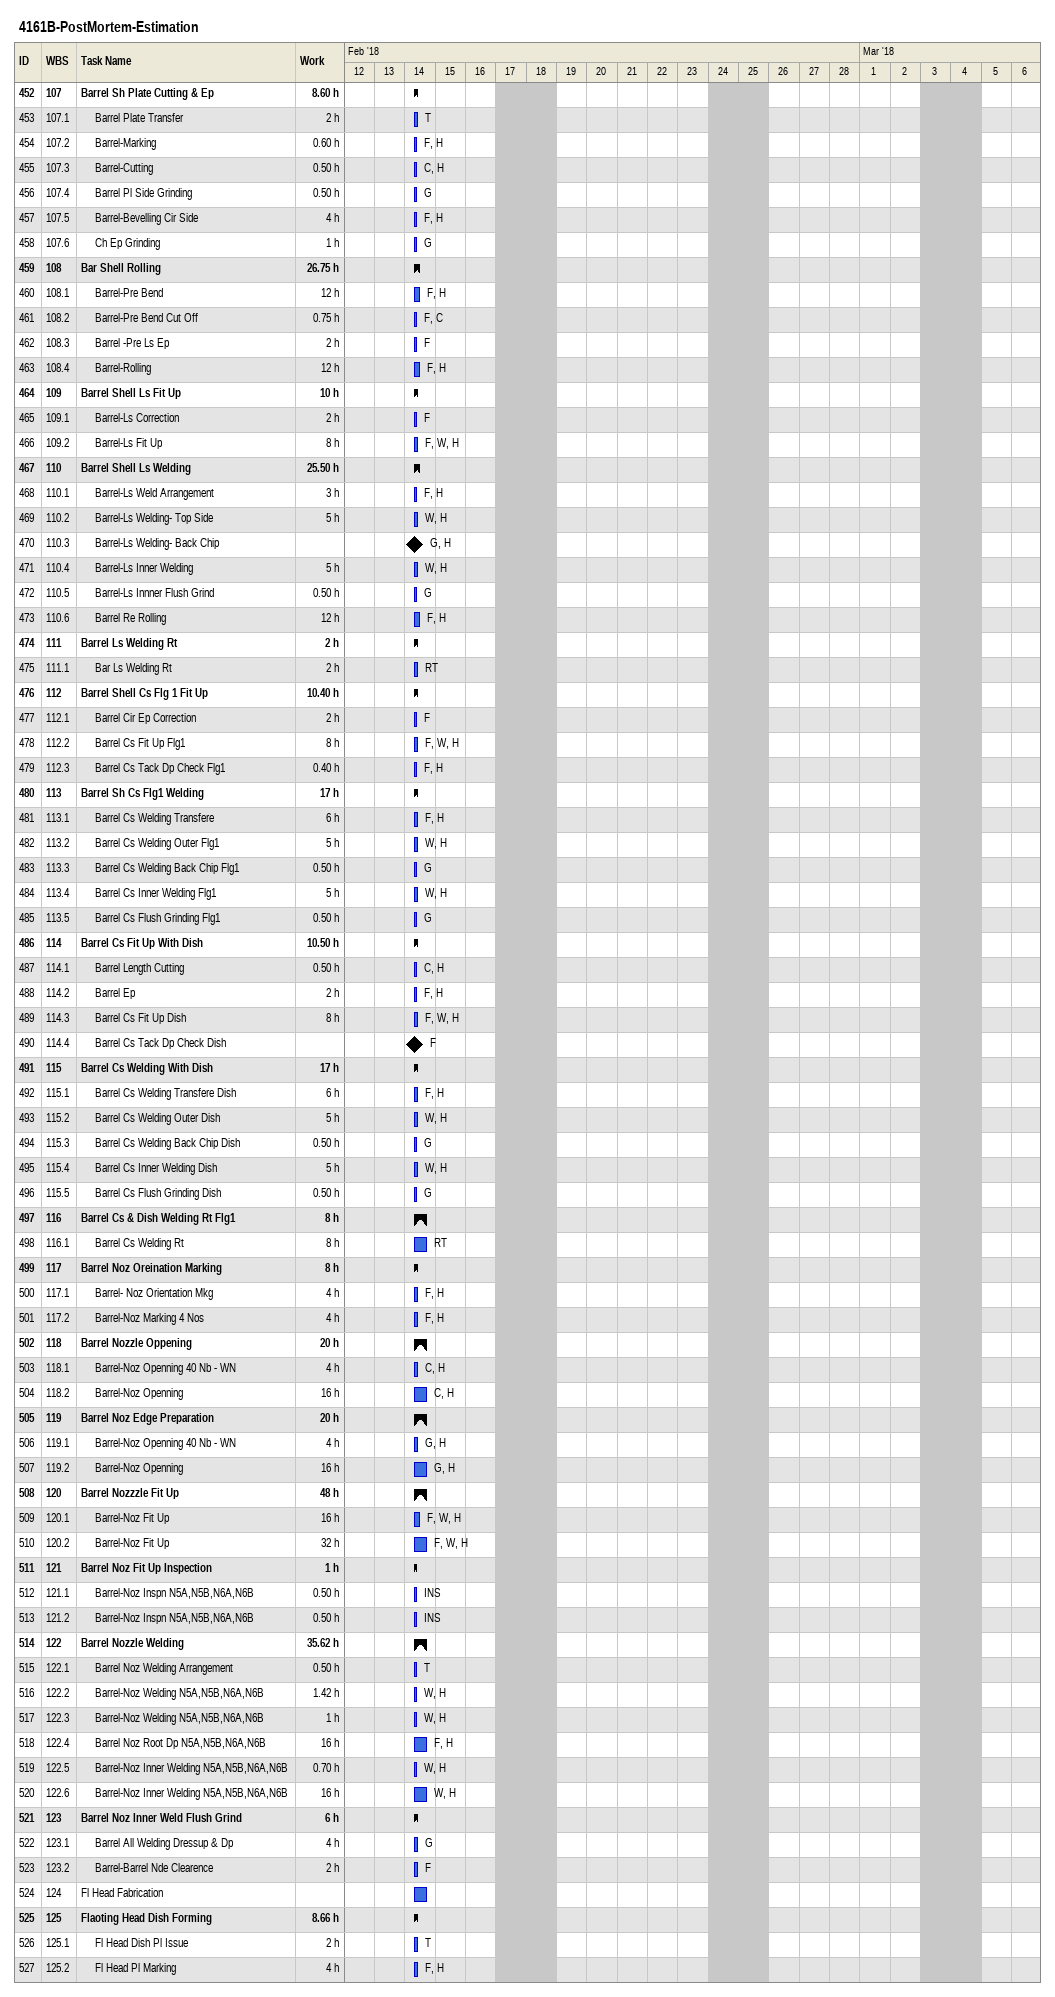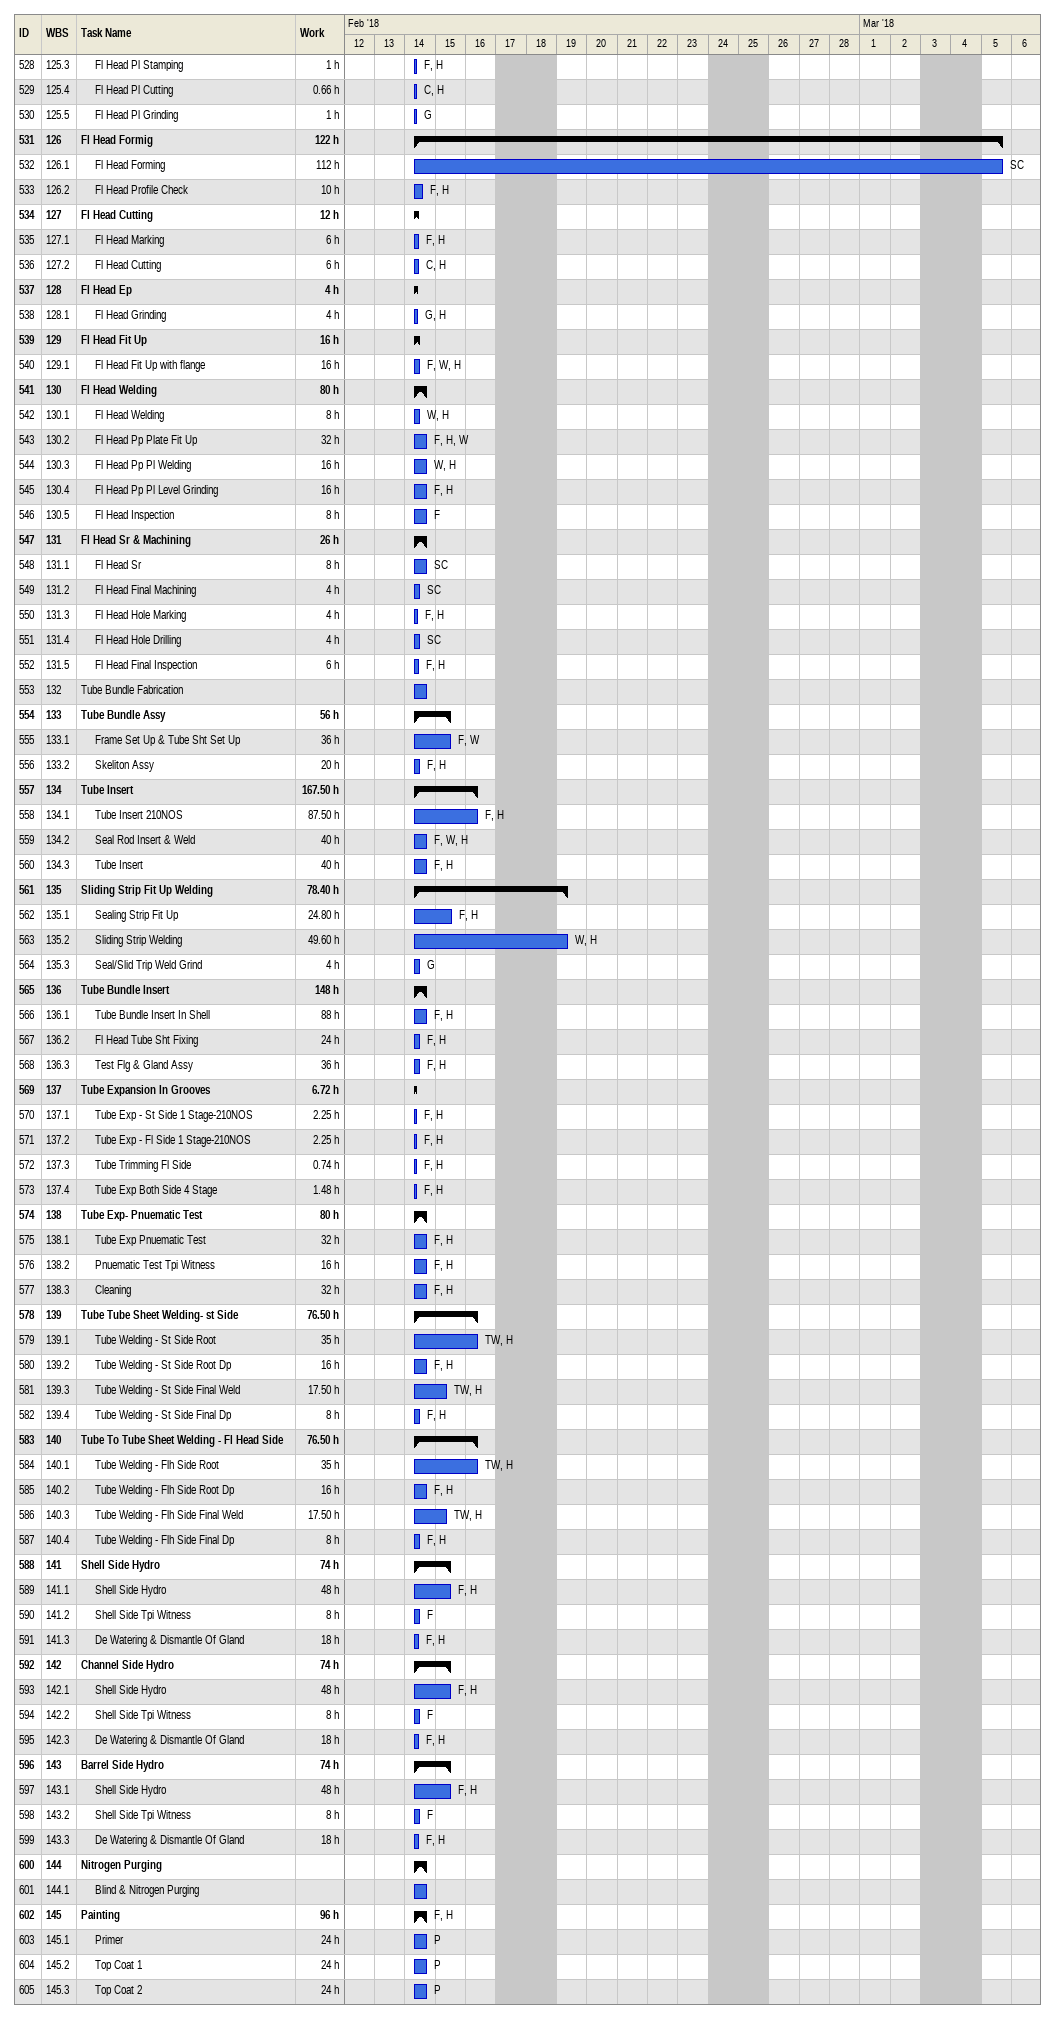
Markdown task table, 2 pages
4161B-PostMortem-Estimation

| ID | WBS | Task | Start | Finish | Resources | Work (h) |
|---|---|---|---|---|---|---|
| 452 | 107 | **Barrel Sh Plate Cutting & Ep** | 2018-02-14 | 2018-02-14 |  | 8.60 |
| 453 | 107.1 | Barrel Plate Transfer | 2018-02-14 | 2018-02-14 | T | 2 |
| 454 | 107.2 | Barrel-Marking | 2018-02-14 | 2018-02-14 | F, H | 0.60 |
| 455 | 107.3 | Barrel-Cutting | 2018-02-14 | 2018-02-14 | C, H | 0.50 |
| 456 | 107.4 | Barrel Pl Side Grinding | 2018-02-14 | 2018-02-14 | G | 0.50 |
| 457 | 107.5 | Barrel-Bevelling Cir Side | 2018-02-14 | 2018-02-14 | F, H | 4 |
| 458 | 107.6 | Ch Ep Grinding | 2018-02-14 | 2018-02-14 | G | 1 |
| 459 | 108 | **Bar Shell Rolling** | 2018-02-14 | 2018-02-14 |  | 26.75 |
| 460 | 108.1 | Barrel-Pre Bend | 2018-02-14 | 2018-02-14 | F, H | 12 |
| 461 | 108.2 | Barrel-Pre Bend Cut Off | 2018-02-14 | 2018-02-14 | F, C | 0.75 |
| 462 | 108.3 | Barrel -Pre Ls Ep | 2018-02-14 | 2018-02-14 | F | 2 |
| 463 | 108.4 | Barrel-Rolling | 2018-02-14 | 2018-02-14 | F, H | 12 |
| 464 | 109 | **Barrel Shell Ls Fit Up** | 2018-02-14 | 2018-02-14 |  | 10 |
| 465 | 109.1 | Barrel-Ls Correction | 2018-02-14 | 2018-02-14 | F | 2 |
| 466 | 109.2 | Barrel-Ls Fit Up | 2018-02-14 | 2018-02-14 | F, W, H | 8 |
| 467 | 110 | **Barrel Shell Ls Welding** | 2018-02-14 | 2018-02-14 |  | 25.50 |
| 468 | 110.1 | Barrel-Ls Weld Arrangement | 2018-02-14 | 2018-02-14 | F, H | 3 |
| 469 | 110.2 | Barrel-Ls Welding- Top Side | 2018-02-14 | 2018-02-14 | W, H | 5 |
| 470 | 110.3 | Barrel-Ls Welding- Back Chip (milestone) | 2018-02-14 | 2018-02-14 | G, H |  |
| 471 | 110.4 | Barrel-Ls Inner Welding | 2018-02-14 | 2018-02-14 | W, H | 5 |
| 472 | 110.5 | Barrel-Ls Innner Flush Grind | 2018-02-14 | 2018-02-14 | G | 0.50 |
| 473 | 110.6 | Barrel Re Rolling | 2018-02-14 | 2018-02-14 | F, H | 12 |
| 474 | 111 | **Barrel Ls Welding Rt** | 2018-02-14 | 2018-02-14 |  | 2 |
| 475 | 111.1 | Bar Ls Welding Rt | 2018-02-14 | 2018-02-14 | RT | 2 |
| 476 | 112 | **Barrel Shell Cs Flg 1 Fit Up** | 2018-02-14 | 2018-02-14 |  | 10.40 |
| 477 | 112.1 | Barrel Cir Ep Correction | 2018-02-14 | 2018-02-14 | F | 2 |
| 478 | 112.2 | Barrel Cs Fit Up Flg1 | 2018-02-14 | 2018-02-14 | F, W, H | 8 |
| 479 | 112.3 | Barrel Cs Tack Dp Check Flg1 | 2018-02-14 | 2018-02-14 | F, H | 0.40 |
| 480 | 113 | **Barrel Sh Cs Flg1 Welding** | 2018-02-14 | 2018-02-14 |  | 17 |
| 481 | 113.1 | Barrel Cs Welding Transfere | 2018-02-14 | 2018-02-14 | F, H | 6 |
| 482 | 113.2 | Barrel Cs Welding Outer Flg1 | 2018-02-14 | 2018-02-14 | W, H | 5 |
| 483 | 113.3 | Barrel Cs Welding Back Chip Flg1 | 2018-02-14 | 2018-02-14 | G | 0.50 |
| 484 | 113.4 | Barrel Cs Inner Welding Flg1 | 2018-02-14 | 2018-02-14 | W, H | 5 |
| 485 | 113.5 | Barrel Cs Flush Grinding Flg1 | 2018-02-14 | 2018-02-14 | G | 0.50 |
| 486 | 114 | **Barrel Cs Fit Up With Dish** | 2018-02-14 | 2018-02-14 |  | 10.50 |
| 487 | 114.1 | Barrel Length Cutting | 2018-02-14 | 2018-02-14 | C, H | 0.50 |
| 488 | 114.2 | Barrel Ep | 2018-02-14 | 2018-02-14 | F, H | 2 |
| 489 | 114.3 | Barrel Cs Fit Up Dish | 2018-02-14 | 2018-02-14 | F, W, H | 8 |
| 490 | 114.4 | Barrel Cs Tack Dp Check Dish (milestone) | 2018-02-14 | 2018-02-14 | F |  |
| 491 | 115 | **Barrel Cs Welding With Dish** | 2018-02-14 | 2018-02-14 |  | 17 |
| 492 | 115.1 | Barrel Cs Welding Transfere Dish | 2018-02-14 | 2018-02-14 | F, H | 6 |
| 493 | 115.2 | Barrel Cs Welding Outer Dish | 2018-02-14 | 2018-02-14 | W, H | 5 |
| 494 | 115.3 | Barrel Cs Welding Back Chip Dish | 2018-02-14 | 2018-02-14 | G | 0.50 |
| 495 | 115.4 | Barrel Cs Inner Welding Dish | 2018-02-14 | 2018-02-14 | W, H | 5 |
| 496 | 115.5 | Barrel Cs Flush Grinding Dish | 2018-02-14 | 2018-02-14 | G | 0.50 |
| 497 | 116 | **Barrel Cs & Dish Welding Rt Flg1** | 2018-02-14 | 2018-02-14 |  | 8 |
| 498 | 116.1 | Barrel Cs Welding Rt | 2018-02-14 | 2018-02-14 | RT | 8 |
| 499 | 117 | **Barrel Noz Oreination Marking** | 2018-02-14 | 2018-02-14 |  | 8 |
| 500 | 117.1 | Barrel- Noz Orientation Mkg | 2018-02-14 | 2018-02-14 | F, H | 4 |
| 501 | 117.2 | Barrel-Noz Marking 4 Nos | 2018-02-14 | 2018-02-14 | F, H | 4 |
| 502 | 118 | **Barrel Nozzle Oppening** | 2018-02-14 | 2018-02-14 |  | 20 |
| 503 | 118.1 | Barrel-Noz Openning 40 Nb - WN | 2018-02-14 | 2018-02-14 | C, H | 4 |
| 504 | 118.2 | Barrel-Noz Openning | 2018-02-14 | 2018-02-14 | C, H | 16 |
| 505 | 119 | **Barrel Noz Edge Preparation** | 2018-02-14 | 2018-02-14 |  | 20 |
| 506 | 119.1 | Barrel-Noz Openning 40 Nb - WN | 2018-02-14 | 2018-02-14 | G, H | 4 |
| 507 | 119.2 | Barrel-Noz Openning | 2018-02-14 | 2018-02-14 | G, H | 16 |
| 508 | 120 | **Barrel Nozzzle Fit Up** | 2018-02-14 | 2018-02-14 |  | 48 |
| 509 | 120.1 | Barrel-Noz Fit Up | 2018-02-14 | 2018-02-14 | F, W, H | 16 |
| 510 | 120.2 | Barrel-Noz Fit Up | 2018-02-14 | 2018-02-14 | F, W, H | 32 |
| 511 | 121 | **Barrel Noz Fit Up Inspection** | 2018-02-14 | 2018-02-14 |  | 1 |
| 512 | 121.1 | Barrel-Noz Inspn N5A,N5B,N6A,N6B | 2018-02-14 | 2018-02-14 | INS | 0.50 |
| 513 | 121.2 | Barrel-Noz Inspn N5A,N5B,N6A,N6B | 2018-02-14 | 2018-02-14 | INS | 0.50 |
| 514 | 122 | **Barrel Nozzle Welding** | 2018-02-14 | 2018-02-14 |  | 35.62 |
| 515 | 122.1 | Barrel Noz Welding Arrangement | 2018-02-14 | 2018-02-14 | T | 0.50 |
| 516 | 122.2 | Barrel-Noz Welding N5A,N5B,N6A,N6B | 2018-02-14 | 2018-02-14 | W, H | 1.42 |
| 517 | 122.3 | Barrel-Noz Welding N5A,N5B,N6A,N6B | 2018-02-14 | 2018-02-14 | W, H | 1 |
| 518 | 122.4 | Barrel Noz Root Dp N5A,N5B,N6A,N6B | 2018-02-14 | 2018-02-14 | F, H | 16 |
| 519 | 122.5 | Barrel-Noz Inner Welding N5A,N5B,N6A,N6B | 2018-02-14 | 2018-02-14 | W, H | 0.70 |
| 520 | 122.6 | Barrel-Noz Inner Welding N5A,N5B,N6A,N6B | 2018-02-14 | 2018-02-14 | W, H | 16 |
| 521 | 123 | **Barrel Noz Inner Weld Flush Grind** | 2018-02-14 | 2018-02-14 |  | 6 |
| 522 | 123.1 | Barrel All Welding Dressup & Dp | 2018-02-14 | 2018-02-14 | G | 4 |
| 523 | 123.2 | Barrel-Barrel Nde Clearence | 2018-02-14 | 2018-02-14 | F | 2 |
| 524 | 124 | Fl Head Fabrication | 2018-02-14 | 2018-02-14 |  |  |
| 525 | 125 | **Flaoting Head Dish Forming** | 2018-02-14 | 2018-02-14 |  | 8.66 |
| 526 | 125.1 | Fl Head Dish Pl Issue | 2018-02-14 | 2018-02-14 | T | 2 |
| 527 | 125.2 | Fl Head Pl Marking | 2018-02-14 | 2018-02-14 | F, H | 4 |
| 528 | 125.3 | Fl Head Pl Stamping | 2018-02-14 | 2018-02-14 | F, H | 1 |
| 529 | 125.4 | Fl Head Pl Cutting | 2018-02-14 | 2018-02-14 | C, H | 0.66 |
| 530 | 125.5 | Fl Head Pl Grinding | 2018-02-14 | 2018-02-14 | G | 1 |
| 531 | 126 | **Fl Head Formig** | 2018-02-14 | 2018-03-05 |  | 122 |
| 532 | 126.1 | Fl Head Forming | 2018-02-14 | 2018-03-05 | SC | 112 |
| 533 | 126.2 | Fl Head Profile Check | 2018-02-14 | 2018-02-14 | F, H | 10 |
| 534 | 127 | **Fl Head Cutting** | 2018-02-14 | 2018-02-14 |  | 12 |
| 535 | 127.1 | Fl Head Marking | 2018-02-14 | 2018-02-14 | F, H | 6 |
| 536 | 127.2 | Fl Head Cutting | 2018-02-14 | 2018-02-14 | C, H | 6 |
| 537 | 128 | **Fl Head Ep** | 2018-02-14 | 2018-02-14 |  | 4 |
| 538 | 128.1 | Fl Head Grinding | 2018-02-14 | 2018-02-14 | G, H | 4 |
| 539 | 129 | **Fl Head Fit Up** | 2018-02-14 | 2018-02-14 |  | 16 |
| 540 | 129.1 | Fl Head Fit Up with flange | 2018-02-14 | 2018-02-14 | F, W, H | 16 |
| 541 | 130 | **Fl Head Welding** | 2018-02-14 | 2018-02-14 |  | 80 |
| 542 | 130.1 | Fl Head Welding | 2018-02-14 | 2018-02-14 | W, H | 8 |
| 543 | 130.2 | Fl Head Pp Plate Fit Up | 2018-02-14 | 2018-02-14 | F, H, W | 32 |
| 544 | 130.3 | Fl Head Pp Pl Welding | 2018-02-14 | 2018-02-14 | W, H | 16 |
| 545 | 130.4 | Fl Head Pp Pl Level Grinding | 2018-02-14 | 2018-02-14 | F, H | 16 |
| 546 | 130.5 | Fl Head Inspection | 2018-02-14 | 2018-02-14 | F | 8 |
| 547 | 131 | **Fl Head Sr & Machining** | 2018-02-14 | 2018-02-14 |  | 26 |
| 548 | 131.1 | Fl Head Sr | 2018-02-14 | 2018-02-14 | SC | 8 |
| 549 | 131.2 | Fl Head Final Machining | 2018-02-14 | 2018-02-14 | SC | 4 |
| 550 | 131.3 | Fl Head Hole Marking | 2018-02-14 | 2018-02-14 | F, H | 4 |
| 551 | 131.4 | Fl Head Hole Drilling | 2018-02-14 | 2018-02-14 | SC | 4 |
| 552 | 131.5 | Fl Head Final Inspection | 2018-02-14 | 2018-02-14 | F, H | 6 |
| 553 | 132 | Tube Bundle Fabrication | 2018-02-14 | 2018-02-14 |  |  |
| 554 | 133 | **Tube Bundle Assy** | 2018-02-14 | 2018-02-15 |  | 56 |
| 555 | 133.1 | Frame Set Up & Tube Sht Set Up | 2018-02-14 | 2018-02-15 | F, W | 36 |
| 556 | 133.2 | Skeliton Assy | 2018-02-14 | 2018-02-14 | F, H | 20 |
| 557 | 134 | **Tube Insert** | 2018-02-14 | 2018-02-16 |  | 167.50 |
| 558 | 134.1 | Tube Insert 210NOS | 2018-02-14 | 2018-02-16 | F, H | 87.50 |
| 559 | 134.2 | Seal Rod Insert & Weld | 2018-02-14 | 2018-02-14 | F, W, H | 40 |
| 560 | 134.3 | Tube Insert | 2018-02-14 | 2018-02-14 | F, H | 40 |
| 561 | 135 | **Sliding Strip Fit Up Welding** | 2018-02-14 | 2018-02-19 |  | 78.40 |
| 562 | 135.1 | Sealing Strip Fit Up | 2018-02-14 | 2018-02-15 | F, H | 24.80 |
| 563 | 135.2 | Sliding Strip Welding | 2018-02-14 | 2018-02-19 | W, H | 49.60 |
| 564 | 135.3 | Seal/Slid Trip Weld Grind | 2018-02-14 | 2018-02-14 | G | 4 |
| 565 | 136 | **Tube Bundle Insert** | 2018-02-14 | 2018-02-14 |  | 148 |
| 566 | 136.1 | Tube Bundle Insert In Shell | 2018-02-14 | 2018-02-14 | F, H | 88 |
| 567 | 136.2 | Fl Head Tube Sht Fixing | 2018-02-14 | 2018-02-14 | F, H | 24 |
| 568 | 136.3 | Test Flg & Gland Assy | 2018-02-14 | 2018-02-14 | F, H | 36 |
| 569 | 137 | **Tube Expansion In Grooves** | 2018-02-14 | 2018-02-14 |  | 6.72 |
| 570 | 137.1 | Tube Exp - St Side 1 Stage-210NOS | 2018-02-14 | 2018-02-14 | F, H | 2.25 |
| 571 | 137.2 | Tube Exp - Fl Side 1 Stage-210NOS | 2018-02-14 | 2018-02-14 | F, H | 2.25 |
| 572 | 137.3 | Tube Trimming Fl Side | 2018-02-14 | 2018-02-14 | F, H | 0.74 |
| 573 | 137.4 | Tube Exp Both Side 4 Stage | 2018-02-14 | 2018-02-14 | F, H | 1.48 |
| 574 | 138 | **Tube Exp- Pnuematic Test** | 2018-02-14 | 2018-02-14 |  | 80 |
| 575 | 138.1 | Tube Exp Pnuematic Test | 2018-02-14 | 2018-02-14 | F, H | 32 |
| 576 | 138.2 | Pnuematic Test Tpi Witness | 2018-02-14 | 2018-02-14 | F, H | 16 |
| 577 | 138.3 | Cleaning | 2018-02-14 | 2018-02-14 | F, H | 32 |
| 578 | 139 | **Tube Tube Sheet Welding- st Side** | 2018-02-14 | 2018-02-16 |  | 76.50 |
| 579 | 139.1 | Tube Welding - St Side Root | 2018-02-14 | 2018-02-16 | TW, H | 35 |
| 580 | 139.2 | Tube Welding - St Side Root Dp | 2018-02-14 | 2018-02-14 | F, H | 16 |
| 581 | 139.3 | Tube Welding - St Side Final Weld | 2018-02-14 | 2018-02-15 | TW, H | 17.50 |
| 582 | 139.4 | Tube Welding - St Side Final Dp | 2018-02-14 | 2018-02-14 | F, H | 8 |
| 583 | 140 | **Tube To Tube Sheet Welding - Fl Head Side** | 2018-02-14 | 2018-02-16 |  | 76.50 |
| 584 | 140.1 | Tube Welding - Flh Side Root | 2018-02-14 | 2018-02-16 | TW, H | 35 |
| 585 | 140.2 | Tube Welding - Flh Side Root Dp | 2018-02-14 | 2018-02-14 | F, H | 16 |
| 586 | 140.3 | Tube Welding - Flh Side Final Weld | 2018-02-14 | 2018-02-15 | TW, H | 17.50 |
| 587 | 140.4 | Tube Welding - Flh Side Final Dp | 2018-02-14 | 2018-02-14 | F, H | 8 |
| 588 | 141 | **Shell Side Hydro** | 2018-02-14 | 2018-02-15 |  | 74 |
| 589 | 141.1 | Shell Side Hydro | 2018-02-14 | 2018-02-15 | F, H | 48 |
| 590 | 141.2 | Shell Side Tpi Witness | 2018-02-14 | 2018-02-14 | F | 8 |
| 591 | 141.3 | De Watering & Dismantle Of Gland | 2018-02-14 | 2018-02-14 | F, H | 18 |
| 592 | 142 | **Channel Side Hydro** | 2018-02-14 | 2018-02-15 |  | 74 |
| 593 | 142.1 | Shell Side Hydro | 2018-02-14 | 2018-02-15 | F, H | 48 |
| 594 | 142.2 | Shell Side Tpi Witness | 2018-02-14 | 2018-02-14 | F | 8 |
| 595 | 142.3 | De Watering & Dismantle Of Gland | 2018-02-14 | 2018-02-14 | F, H | 18 |
| 596 | 143 | **Barrel Side Hydro** | 2018-02-14 | 2018-02-15 |  | 74 |
| 597 | 143.1 | Shell Side Hydro | 2018-02-14 | 2018-02-15 | F, H | 48 |
| 598 | 143.2 | Shell Side Tpi Witness | 2018-02-14 | 2018-02-14 | F | 8 |
| 599 | 143.3 | De Watering & Dismantle Of Gland | 2018-02-14 | 2018-02-14 | F, H | 18 |
| 600 | 144 | **Nitrogen Purging** | 2018-02-14 | 2018-02-14 |  |  |
| 601 | 144.1 | Blind & Nitrogen Purging | 2018-02-14 | 2018-02-14 |  |  |
| 602 | 145 | **Painting** | 2018-02-14 | 2018-02-14 | F, H | 96 |
| 603 | 145.1 | Primer | 2018-02-14 | 2018-02-14 | P | 24 |
| 604 | 145.2 | Top Coat 1 | 2018-02-14 | 2018-02-14 | P | 24 |
| 605 | 145.3 | Top Coat 2 | 2018-02-14 | 2018-02-14 | P | 24 |
